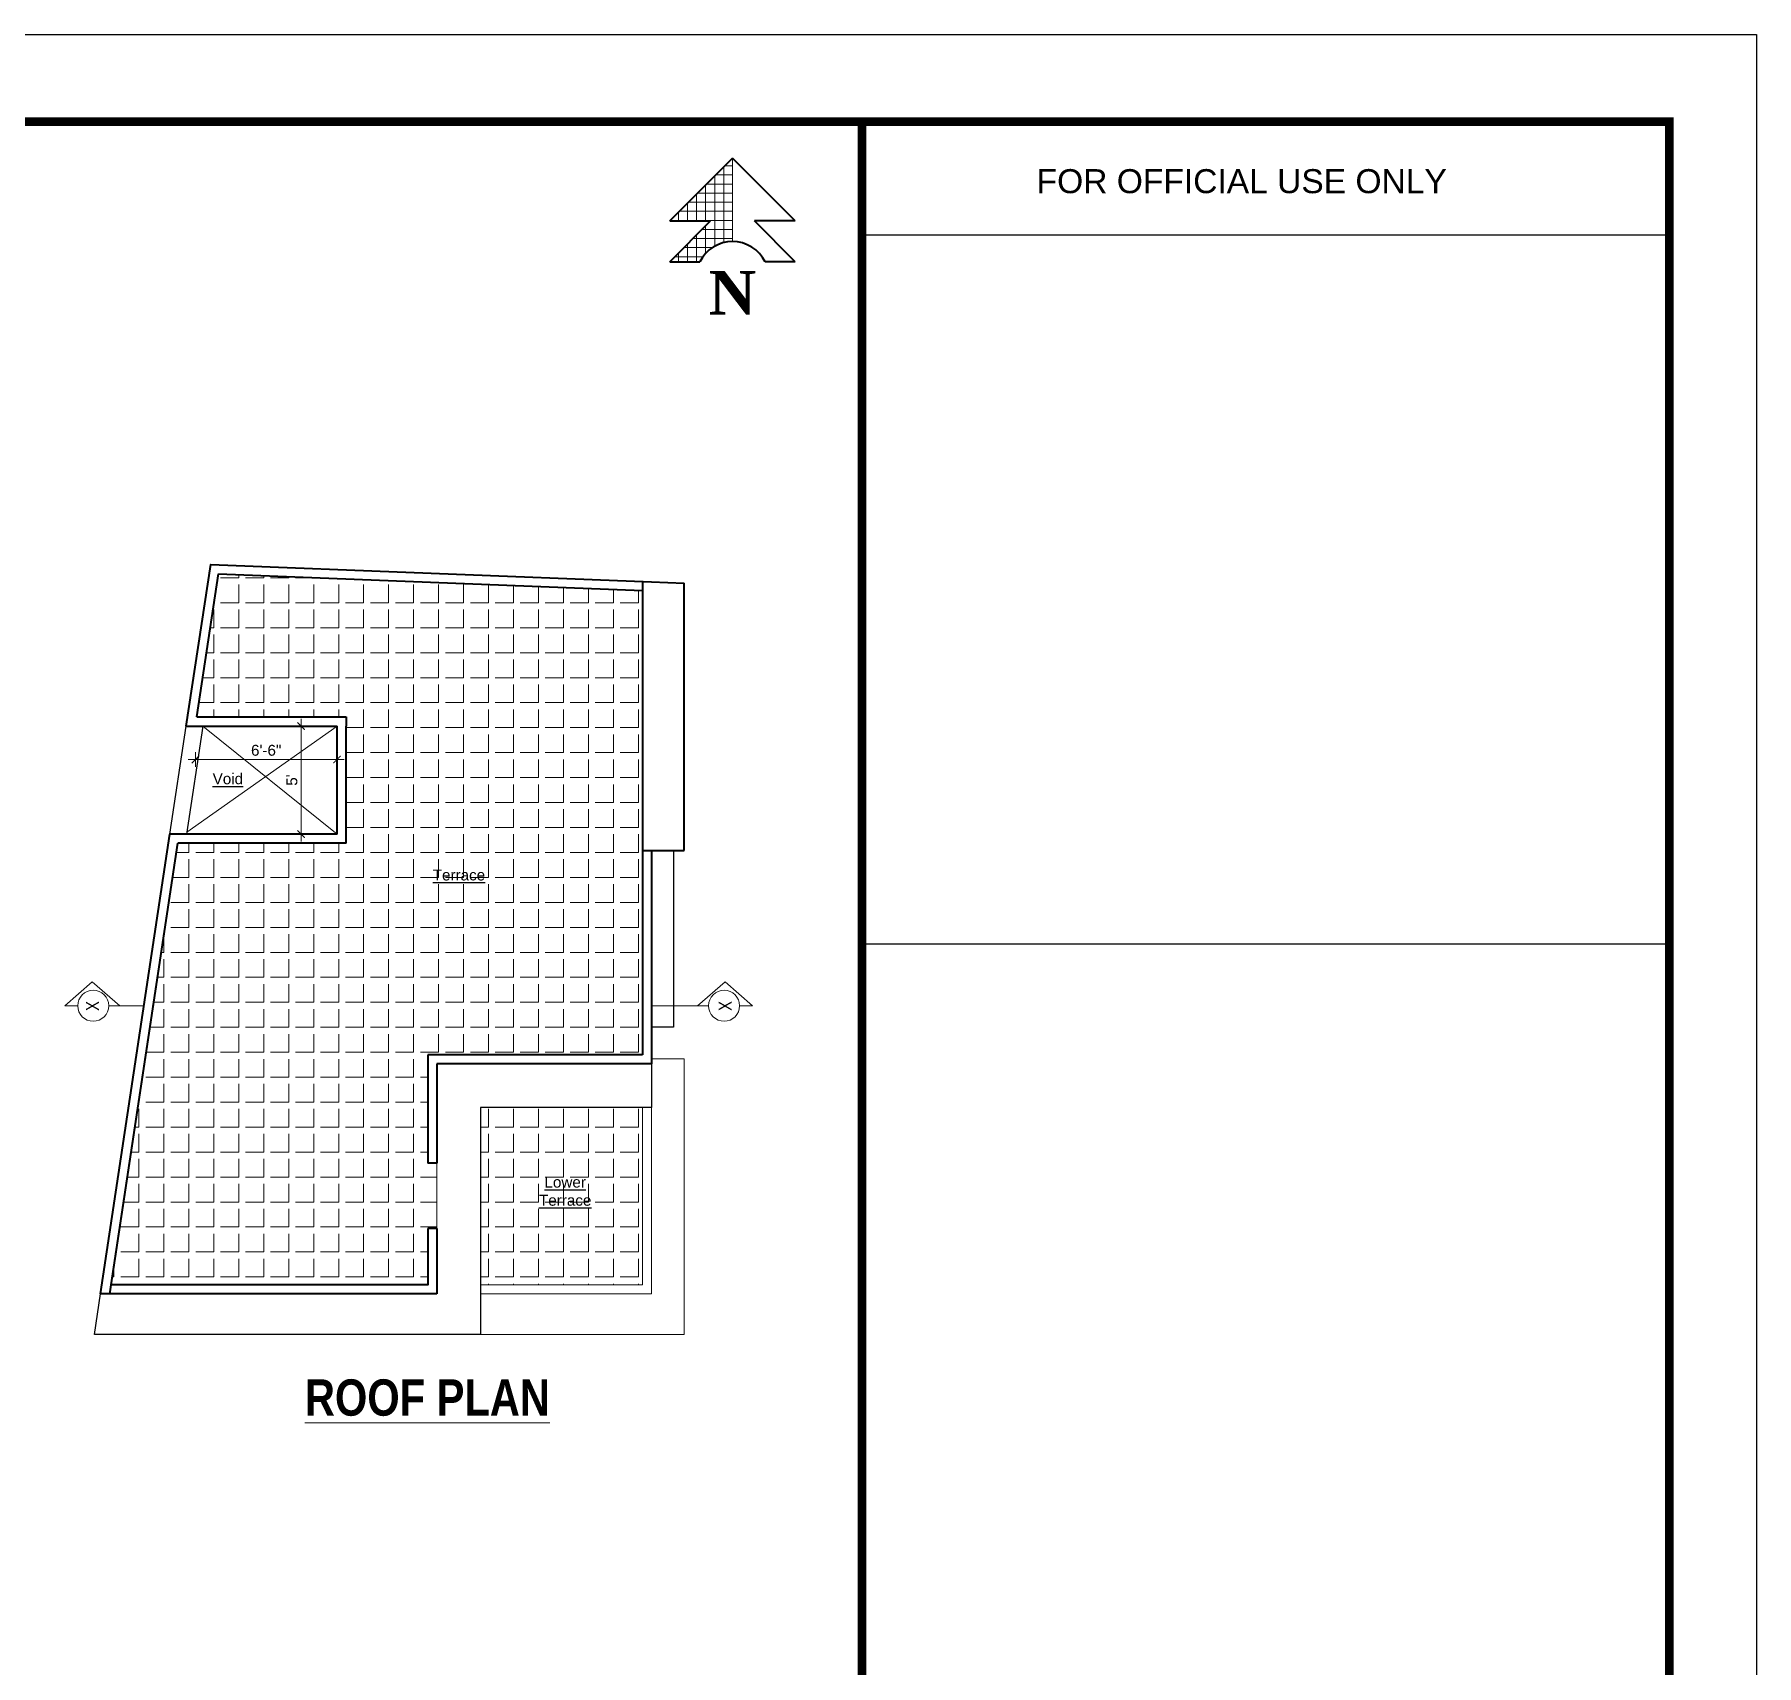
# Model space of a CAD drawing. Header units: inches. Extents: x 135267 to 147066, y -21506 to -19082.
# Drawn here: x 140078 to 141026, y -20027 to -19129 of the extents above; entities that cross this region are included whole.
import ezdxf

# ---------------------------------------------------------------- set-up
doc = ezdxf.new("R2010")
doc.units = ezdxf.units.IN
doc.header["$LTSCALE"] = 0.5
doc.header["$MEASUREMENT"] = 0
doc.header["$PDMODE"] = 66
for name, color, linetype, lineweight in [('DIM 1-100', 4, 'Continuous', 13), ('HACTH', 253, 'Continuous', 9), ('hatch', 9, 'Continuous', 5), ('PARAPET', 50, 'Continuous', 13), ('TEXT', 220, 'Continuous', 9), ('Text-100.w', 254, 'Continuous', 9), ('wall', 1, 'Continuous', 40), ('wall light', 6, 'Continuous', 25)]:
    doc.layers.add(name, color=color, linetype=linetype, lineweight=lineweight)
doc.styles.add('ARAIL', font='ARIALN.TTF')
doc.styles.add('arial', font='arial.ttf')
doc.styles.add('arial.', font='arial.ttf')
doc.styles.get("Standard").update_dxf_attribs({"font": 'arial.ttf'})
doc.styles.add('titles', font='arial.ttf')
doc.dimstyles.new('1 by 96', dxfattribs={"dimtxt": 6, "dimasz": 4, "dimexe": 4, "dimexo": 4, "dimgap": 2, "dimtad": 1, "dimdec": 0, "dimzin": 0, "dimdsep": 46, "dimlunit": 4, "dimtxsty": 'Standard', "dimblk": 'ARCHTICK', "dimcen": 0, "dimdle": 4, "dimadec": 0, "dimazin": 0, "dimtfac": 1, "dimtdec": 0, "dimtix": 1, "dimtofl": 0, "dimtmove": 1, "dimatfit": 3, "dimldrblk": 'ARCHTICK', "dimfxl": 4, "dimfxlon": 1, "dimtolj": 1, "dimtzin": 0, "dimlwd": -1, "dimlwe": -1, "dimarcsym": 0})
pattern_1 = [(90, (120692.837, -166085.406), (-13.75, 8e-16), [10, -3.75]), (180, (120692.837, -166085.406), (-2e-15, -13.75), [10, -3.75])]

# ---------------------------------------------------------------- blocks, each defined once
blk = doc.blocks.new('SDEGH')
at = {"layer": 'TEXT'}
h = blk.add_hatch(dxfattribs=at)
h.set_pattern_fill('NET', color=256, scale=40, style=0)
h.set_pattern_definition([(0, (43922.391, -13181.093), (0, 5), []), (90, (43922.391, -13181.093), (-5, 3e-16), [])])
h.paths.add_polyline_path([(52300.82, -9226.07), (52266.28, -9260.61), (52288.77, -9260.61), (52266.28, -9283.1), (52282.84, -9283.1, -0.284572), (52300.82, -9271.97)])
blk.add_line((52300.82, -9226.07), (52300.82, -9271.97), dxfattribs=at)
at = {"layer": 'wall'}
for p, q in [((52266.28, -9260.61), (52300.82, -9226.07)), ((52335.35, -9260.61), (52300.82, -9226.07)), ((52266.28, -9260.61), (52288.77, -9260.61)), ((52266.28, -9283.1), (52288.77, -9260.61)), ((52335.35, -9260.61), (52312.86, -9260.61)), ((52335.35, -9283.1), (52312.86, -9260.61)), ((52266.28, -9283.1), (52282.84, -9283.1)), ((52335.35, -9283.1), (52318.79, -9283.1))]:
    blk.add_line(p, q, dxfattribs=at)
blk.add_arc((52300.82, -9292.04), 20.08, 26.46046, 153.53954, dxfattribs=at)
at = {"layer": 'Defpoints', "insert": (52287.65, -9288.16), "char_height": 24, "width": 23.16, "attachment_point": 1}
blk.add_mtext('{\\fTimes New Roman|b1|i0|c0|p18;N}', dxfattribs=at)
blk = doc.blocks.new('_ArchTick')
at = {"color": 0, "linetype": 'ByBlock', "const_width": 0.15}
blk.add_lwpolyline([(-0.5, -0.5), (0.5, 0.5)], dxfattribs=at)
blk = doc.blocks.new('*D703')
at = {"layer": 'Defpoints', "color": 0, "transparency": 16777216}
for p in [(140224.64, -19509.52), (140244.42, -19509.52), (140244.42, -19569.06)]:
    blk.add_point(p, dxfattribs=at)
at = {"layer": 'DIM 1-100', "color": 0, "transparency": 16777216}
for p, q in [((140224.64, -19573.06), (140224.64, -19505.52)), ((140228.64, -19509.52), (140220.64, -19509.52)), ((140228.64, -19569.06), (140220.64, -19569.06))]:
    blk.add_line(p, q, dxfattribs=at)
at = {"layer": 'DIM 1-100', "color": 0, "transparency": 16777216, "xscale": 4, "yscale": 4, "zscale": 4}
for p, rotation in [((140224.64, -19509.52), 90), ((140224.64, -19569.06), 270)]:
    blk.add_blockref('_ArchTick', p, dxfattribs=dict(at, rotation=rotation))
at = {"layer": 'DIM 1-100', "color": 0, "transparency": 16777216, "insert": (140219.59, -19539.29), "char_height": 6, "attachment_point": 5, "rotation": 90}
blk.add_mtext("\\A1;5'", dxfattribs=at)
blk = doc.blocks.new('*D704')
at = {"layer": 'Defpoints', "color": 0, "transparency": 16777216}
for p in [(140244.42, -19509.52), (140244.42, -19527.98), (140166.43, -19536.79)]:
    blk.add_point(p, dxfattribs=at)
at = {"layer": 'DIM 1-100', "color": 0, "transparency": 16777216}
for p, q in [((140166.43, -19531.98), (140166.43, -19523.98)), ((140244.42, -19523.98), (140244.42, -19531.98)), ((140162.43, -19527.98), (140248.42, -19527.98))]:
    blk.add_line(p, q, dxfattribs=at)
at = {"layer": 'DIM 1-100', "color": 0, "transparency": 16777216, "xscale": 4, "yscale": 4, "zscale": 4, "rotation": 180}
blk.add_blockref('_ArchTick', (140166.43, -19527.98), dxfattribs=at)
at = {"layer": 'DIM 1-100', "color": 0, "transparency": 16777216, "xscale": 4, "yscale": 4, "zscale": 4}
blk.add_blockref('_ArchTick', (140244.42, -19527.98), dxfattribs=at)
at = {"layer": 'DIM 1-100', "color": 0, "transparency": 16777216, "insert": (140205.43, -19522.92), "char_height": 6, "attachment_point": 5}
blk.add_mtext('\\A1;6\'-6"', dxfattribs=at)

msp = doc.modelspace()

# ---------------------------------------------------------------- hatches: boundary and pattern name
at = {"layer": 'HACTH'}
h = msp.add_hatch(dxfattribs=at)
h.set_pattern_fill('ANGLE', color=256, scale=50, angle=90)
h.set_pattern_definition(pattern_1)
h.paths.add_polyline_path([(140156.76, -19574.06), (140120.05, -19817.21), (140294.42, -19817.21), (140294.42, -19786.21), (140299.42, -19786.21), (140299.42, -19750.21), (140294.42, -19750.21), (140294.42, -19690.56), (140412.65, -19690.56), (140412.65, -19434.91), (140179.16, -19425.7), (140167.26, -19504.52), (140249.42, -19504.52), (140249.42, -19509.52), (140249.42, -19574.06)])
h.paths.add_polyline_path([(140317.23, -19607.46), (140317.23, -19575.59), (140304.87, -19575.59), (140304.87, -19607.46)], flags=24)
at = {"layer": 'hatch'}
h = msp.add_hatch(dxfattribs=at)
h.set_pattern_fill('ANGLE', color=256, scale=50, angle=90)
h.set_pattern_definition(pattern_1)
h.paths.add_polyline_path([(140323.41, -19719.56), (140323.41, -19817.21), (140412.65, -19817.21), (140412.65, -19719.56)])
h.paths.add_polyline_path([(140380.73, -19781.58), (140380.73, -19749.7), (140358.37, -19749.7), (140358.37, -19781.58)], flags=24)

# ---------------------------------------------------------------- linework, layer by layer
for p, q in [((140533.43, -19239.12), (140978.08, -19239.12)), ((140533.43, -19629.43), (140978.08, -19629.43))]:
    msp.add_line(p, q)
msp.add_lwpolyline([(137851.27, -21373.73), (137851.27, -19128.69), (141026.08, -19128.69), (141026.08, -21373.73)], close=True)
at = {"const_width": 4.8}
msp.add_lwpolyline([(140978.08, -21325.73), (140978.08, -19176.69), (137995.27, -19176.69), (137995.27, -21325.73)], close=True, dxfattribs=at)
msp.add_lwpolyline([(140533.43, -21325.73), (140533.43, -19176.69)], dxfattribs=at)
at = {"layer": 'HACTH', "ltscale": 100}
for p, q in [((140417.65, -19692.73), (140435.65, -19692.73)), ((140435.65, -19844.54), (140435.65, -19692.73)), ((140323.41, -19844.54), (140435.65, -19844.54))]:
    msp.add_line(p, q, dxfattribs=at)
at = {"layer": 'HACTH'}
msp.add_line((140299.42, -19750.21), (140299.42, -19786.21), dxfattribs=at)
at = {"layer": 'hatch'}
for p, q in [((140244.42, -19509.52), (140161.73, -19567.94)), ((140170.55, -19509.52), (140244.42, -19569.06))]:
    msp.add_line(p, q, dxfattribs=at)
at = {"layer": 'PARAPET'}
for p, q in [((140412.65, -19817.21), (140412.65, -19719.56)), ((140417.65, -19822.21), (140417.65, -19719.56)), ((140412.65, -19817.21), (140323.41, -19817.21)), ((140417.65, -19822.21), (140323.41, -19822.21)), ((140405.65, -19822.21), (140417.65, -19822.21))]:
    msp.add_line(p, q, dxfattribs=at)
at = {"layer": 'TEXT'}
for points in [[(140101.64, -19663.56), (140094.5, -19663.56), (140109.64, -19650.48), (140124.78, -19663.56)], [(140466.12, -19663.56), (140473.26, -19663.56), (140458.12, -19650.48), (140442.98, -19663.56)], [(140138.19, -19663.56), (140118.7, -19663.56)], [(140417.65, -19663.56), (140449.05, -19663.56)]]:
    msp.add_lwpolyline(points, dxfattribs=at)
for centre in [(140110.17, -19663.56), (140457.59, -19663.56)]:
    msp.add_circle(centre, 8.53, dxfattribs=at)
at = {"layer": 'wall'}
for p, q in [((140167.26, -19504.52), (140179.16, -19425.7)), ((140179.16, -19425.7), (140412.65, -19434.91)), ((140412.65, -19429.91), (140412.65, -19690.56)), ((140417.65, -19430.11), (140435.65, -19430.82)), ((140435.65, -19578.06), (140435.65, -19430.82)), ((140167.26, -19504.52), (140249.42, -19504.52)), ((140249.42, -19504.52), (140249.42, -19509.52)), ((140161.45, -19509.52), (140244.42, -19509.52)), ((140244.42, -19569.06), (140244.42, -19509.52)), ((140249.42, -19574.06), (140249.42, -19509.52)), ((140244.42, -19569.06), (140152.46, -19569.06)), ((140119.29, -19822.21), (140156.76, -19574.06)), ((140249.42, -19574.06), (140156.76, -19574.06)), ((140412.65, -19578.06), (140435.65, -19578.06)), ((140417.65, -19578.06), (140417.65, -19695.56)), ((140412.65, -19690.56), (140294.42, -19690.56)), ((140294.42, -19690.56), (140294.42, -19750.21)), ((140417.65, -19695.56), (140299.42, -19695.56)), ((140299.42, -19695.56), (140299.42, -19750.21)), ((140299.42, -19786.21), (140299.42, -19822.21))]:
    msp.add_line(p, q, dxfattribs=at)
for points in [[(140161.45, -19509.52), (140174.88, -19420.53), (140417.65, -19430.11)], [(140299.42, -19822.21), (140116.35, -19822.21), (140114.24, -19822.21), (140152.46, -19569.06)], [(140294.42, -19786.21), (140294.42, -19817.21), (140120.05, -19817.21), (140156.76, -19574.06)], [(140299.42, -19750.21), (140294.42, -19750.21)], [(140299.42, -19786.21), (140294.42, -19786.21)]]:
    msp.add_lwpolyline(points, dxfattribs=at)
at = {"layer": 'wall light'}
for p, q in [((140152.46, -19569.06), (140161.45, -19509.52)), ((140110.87, -19844.54), (140114.24, -19822.21))]:
    msp.add_line(p, q, dxfattribs=at)
at = {"layer": 'wall light', "ltscale": 100}
for p, q in [((140429.65, -19578.06), (140429.65, -19675.31)), ((140429.65, -19675.31), (140417.65, -19675.31)), ((140417.65, -19695.56), (140417.65, -19719.56)), ((140417.65, -19719.56), (140323.41, -19719.56)), ((140323.41, -19719.56), (140323.41, -19844.54)), ((140323.41, -19844.54), (140110.87, -19844.54))]:
    msp.add_line(p, q, dxfattribs=at)
at = {"layer": 'wall light'}
msp.add_lwpolyline([(140170.55, -19509.52), (140161.56, -19569.06)], dxfattribs=at)

# ---------------------------------------------------------------- block references
at = {"layer": 'wall'}
msp.add_blockref('SDEGH', (88161.39, -9970.79), dxfattribs=at)

# ---------------------------------------------------------------- texts
at = {"insert": (140629.65, -19202.87), "char_height": 13.2283, "attachment_point": 1, "style": 'titles'}
msp.add_mtext('FOR OFFICIAL USE ONLY', dxfattribs=at)
at = {"layer": 'TEXT', "lineweight": -2, "char_height": 6, "width": 127.5059, "attachment_point": 5, "style": 'arial.'}
for s, insert in [('{\\LVoid}', (140184.33, -19538.61)), ('{\\LTerrace}', (140311.56, -19591.6)), ('{\\LLower\\PTerrace}', (140370.06, -19765.72))]:
    msp.add_mtext(s, dxfattribs=dict(at, insert=insert))
at = {"layer": 'TEXT', "char_height": 7.2, "rotation": 90, "style": 'ARAIL'}
for insert, attachment_point in [((140106.24, -19660.96), 3), ((140454.62, -19666.44), 1)]:
    msp.add_mtext_dynamic_manual_height_columns('X', width=125.4648, gutter_width=90, heights=[0], dxfattribs=dict(at, insert=insert, attachment_point=attachment_point))
at = {"layer": 'Text-100.w', "insert": (140294.2, -19869.3), "char_height": 20, "width": 569.1024, "attachment_point": 2, "style": 'arial'}
msp.add_mtext('\\A1;{\\fArial Narrow|b1|i0|c0|p34;\\LROOF PLAN}', dxfattribs=at)

# ---------------------------------------------------------------- dimensions: what is measured, and where the dimension line sits
at = {"layer": 'DIM 1-100'}
for base, p1, angle, picture, middle in [((140224.64, -19509.52), (140244.42, -19569.06), 90, '*D703', (140219.59, -19539.29)), ((140244.42, -19527.98), (140166.43, -19536.79), 180, '*D704', (140205.43, -19522.92))]:
    dim = msp.add_linear_dim(base=base, p1=p1, p2=(140244.42, -19509.52), angle=angle, dimstyle='1 by 96', dxfattribs=at)
    dim.commit()
    dim.dimension.update_dxf_attribs({"geometry": picture, "text_midpoint": middle})

doc.saveas('drawing.dxf')
